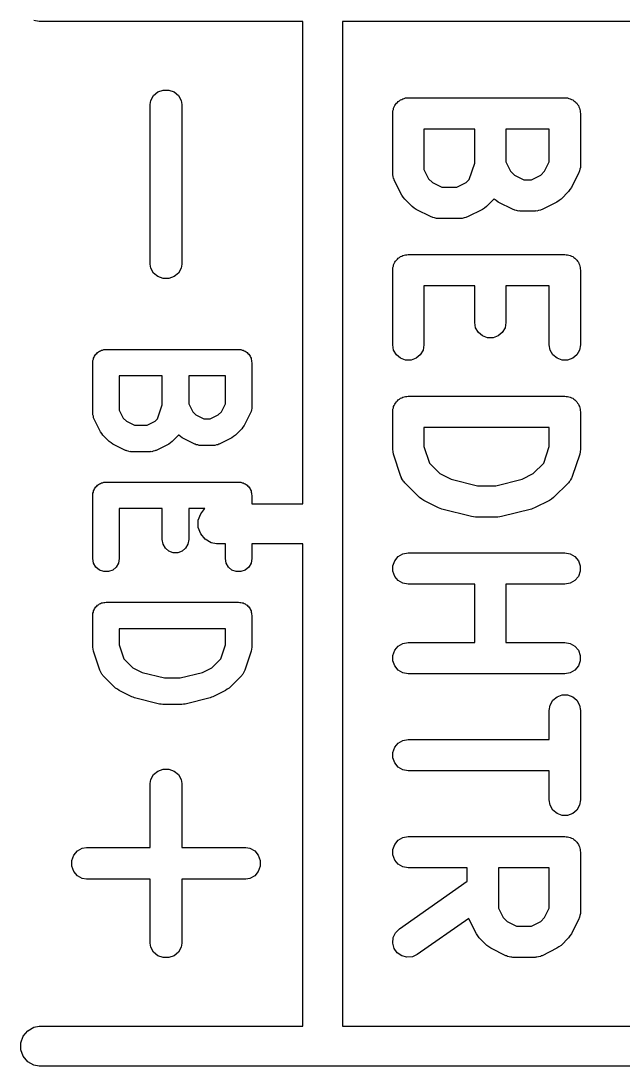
# Model space of a CAD drawing. Extents: x 51 to 149, y -134 to -32.
# Drawn here: x 50.61 to 56.38, y -72.19 to -62.19 of the extents above; entities that cross this region are included whole.
import ezdxf

# ---------------------------------------------------------------- set-up
doc = ezdxf.new("R2010")
doc.units = 0
doc.header["$MEASUREMENT"] = 0
doc.layers.add('BLACK', color=7, linetype='CONTINUOUS')

msp = doc.modelspace()

# ---------------------------------------------------------------- linework, layer by layer
at = {"layer": 'BLACK', "linetype": 'CONTINUOUS'}
for p, q in [((50.7833, -62.1905), (50.7338, -62.1818)), ((53.3095, -62.1905), (50.7833, -62.1905)), ((53.3095, -66.8095), (53.3095, -62.1905)), ((53.6905, -62.1905), (53.6905, -71.8095)), ((62.3095, -62.1905), (53.6905, -62.1905)), ((51.8546, -62.9471), (51.8815, -62.9005)), ((51.8815, -62.9005), (51.9226, -62.866)), ((51.9226, -62.866), (51.9731, -62.8476)), ((51.9731, -62.8476), (52.0269, -62.8476)), ((52.0269, -62.8476), (52.0774, -62.866)), ((52.0774, -62.866), (52.1185, -62.9005)), ((52.1185, -62.9005), (52.1454, -62.9471)), ((54.283, -62.9282), (54.2954, -62.9237)), ((54.2954, -62.9237), (54.3085, -62.9237)), ((54.3085, -62.9237), (54.3214, -62.9214)), ((54.3214, -62.9214), (55.8214, -62.9214)), ((55.8214, -62.9214), (55.8344, -62.9237)), ((55.8344, -62.9237), (55.8475, -62.9237)), ((55.8475, -62.9237), (55.8598, -62.9282)), ((51.8476, -62.9867), (51.8546, -62.9471)), ((51.8476, -64.5133), (51.8476, -62.9867)), ((52.1454, -62.9471), (52.1524, -62.9867)), ((52.1524, -62.9867), (52.1524, -64.5133)), ((54.1782, -63.033), (54.1805, -63.0201)), ((54.1805, -63.0201), (54.187, -63.0088)), ((54.187, -63.0088), (54.1915, -62.9964)), ((54.1915, -62.9964), (54.2, -62.9864)), ((54.2, -62.9864), (54.2065, -62.975)), ((54.2065, -62.975), (54.2166, -62.9666)), ((54.2166, -62.9666), (54.225, -62.9565)), ((54.225, -62.9565), (54.2364, -62.95)), ((54.2364, -62.95), (54.2464, -62.9415)), ((54.2464, -62.9415), (54.2588, -62.937)), ((54.2588, -62.937), (54.2701, -62.9305)), ((54.2701, -62.9305), (54.283, -62.9282)), ((55.8598, -62.9282), (55.8727, -62.9305)), ((55.8727, -62.9305), (55.8841, -62.937)), ((55.8841, -62.937), (55.8964, -62.9415)), ((55.8964, -62.9415), (55.9065, -62.95)), ((55.9065, -62.95), (55.9178, -62.9565)), ((55.9178, -62.9565), (55.9263, -62.9666)), ((55.9263, -62.9666), (55.9363, -62.975)), ((55.9363, -62.975), (55.9429, -62.9864)), ((55.9429, -62.9864), (55.9513, -62.9964)), ((55.9513, -62.9964), (55.9558, -63.0088)), ((55.9558, -63.0088), (55.9624, -63.0201)), ((55.9624, -63.0201), (55.9647, -63.033)), ((54.1714, -63.0714), (54.1737, -63.0585)), ((54.1714, -63.6429), (54.1714, -63.0714)), ((54.1737, -63.0454), (54.1782, -63.033)), ((54.1737, -63.0585), (54.1737, -63.0454)), ((55.9647, -63.033), (55.9691, -63.0454)), ((55.9691, -63.0454), (55.9691, -63.0585)), ((55.9691, -63.0585), (55.9714, -63.0714)), ((55.9714, -63.0714), (55.9714, -63.5714)), ((54.4714, -63.2214), (54.4714, -63.6074)), ((54.9571, -63.2214), (54.4714, -63.2214)), ((54.9571, -63.5471), (54.9571, -63.2214)), ((55.2571, -63.2214), (55.2571, -63.536)), ((55.6714, -63.2214), (55.2571, -63.2214)), ((55.6714, -63.536), (55.6714, -63.2214)), ((54.4714, -63.6074), (54.5161, -63.6969)), ((54.9046, -63.7047), (54.9571, -63.5471)), ((55.2571, -63.536), (55.3018, -63.6254)), ((55.3018, -63.6254), (55.3389, -63.6624)), ((55.5897, -63.6624), (55.6267, -63.6254)), ((55.6267, -63.6254), (55.6714, -63.536)), ((55.9624, -63.6227), (55.9581, -63.6302)), ((55.9654, -63.6054), (55.9624, -63.6227)), ((55.9704, -63.5886), (55.9654, -63.6054)), ((55.9714, -63.5714), (55.9699, -63.5799)), ((55.9699, -63.5799), (55.9704, -63.5886)), ((54.1729, -63.6514), (54.1714, -63.6429)), ((54.1724, -63.66), (54.1729, -63.6514)), ((54.1774, -63.6768), (54.1724, -63.66)), ((54.1805, -63.6942), (54.1774, -63.6768)), ((54.1848, -63.7017), (54.1805, -63.6942)), ((54.1873, -63.7099), (54.1848, -63.7017)), ((54.2587, -63.8528), (54.1873, -63.7099)), ((54.5161, -63.6969), (54.5531, -63.7339)), ((54.8754, -63.7339), (54.9046, -63.7047)), ((55.3389, -63.6624), (55.4283, -63.7071)), ((55.4283, -63.7071), (55.5003, -63.7071)), ((55.5003, -63.7071), (55.5897, -63.6624)), ((55.9556, -63.6385), (55.8842, -63.7814)), ((55.9581, -63.6302), (55.9556, -63.6385)), ((54.5531, -63.7339), (54.6426, -63.7786)), ((54.6426, -63.7786), (54.786, -63.7786)), ((54.786, -63.7786), (54.8754, -63.7339)), ((55.8561, -63.8204), (55.7846, -63.8918)), ((55.8698, -63.8007), (55.8561, -63.8204)), ((55.8842, -63.7814), (55.8698, -63.8007)), ((54.273, -63.8721), (54.2587, -63.8528)), ((54.2868, -63.8918), (54.273, -63.8721)), ((54.3582, -63.9632), (54.2868, -63.8918)), ((55.1418, -63.8918), (55.0703, -63.9632)), ((55.1427, -63.8905), (55.1418, -63.8918)), ((55.1439, -63.8918), (55.1427, -63.8905)), ((55.1636, -63.9056), (55.1439, -63.8918)), ((55.1829, -63.9199), (55.1636, -63.9056)), ((55.3258, -63.9913), (55.1829, -63.9199)), ((55.7457, -63.9199), (55.6028, -63.9913)), ((55.765, -63.9056), (55.7457, -63.9199)), ((55.7846, -63.8918), (55.765, -63.9056)), ((54.3779, -63.977), (54.3582, -63.9632)), ((54.3972, -63.9913), (54.3779, -63.977)), ((54.5401, -64.0627), (54.3972, -63.9913)), ((55.0314, -63.9913), (54.8885, -64.0627)), ((55.0506, -63.977), (55.0314, -63.9913)), ((55.0703, -63.9632), (55.0506, -63.977)), ((55.3341, -63.9938), (55.3258, -63.9913)), ((55.3416, -63.9981), (55.3341, -63.9938)), ((55.3589, -64.0011), (55.3416, -63.9981)), ((55.3757, -64.0062), (55.3589, -64.0011)), ((55.3843, -64.0056), (55.3757, -64.0062)), ((55.3929, -64.0071), (55.3843, -64.0056)), ((55.5357, -64.0071), (55.3929, -64.0071)), ((55.5442, -64.0056), (55.5357, -64.0071)), ((55.5529, -64.0062), (55.5442, -64.0056)), ((55.5697, -64.0011), (55.5529, -64.0062)), ((55.587, -63.9981), (55.5697, -64.0011)), ((55.5945, -63.9938), (55.587, -63.9981)), ((55.6028, -63.9913), (55.5945, -63.9938)), ((54.5483, -64.0652), (54.5401, -64.0627)), ((54.5558, -64.0695), (54.5483, -64.0652)), ((54.5731, -64.0726), (54.5558, -64.0695)), ((54.59, -64.0776), (54.5731, -64.0726)), ((54.5986, -64.0771), (54.59, -64.0776)), ((54.6071, -64.0786), (54.5986, -64.0771)), ((54.8214, -64.0786), (54.6071, -64.0786)), ((54.8299, -64.0771), (54.8214, -64.0786)), ((54.8386, -64.0776), (54.8299, -64.0771)), ((54.8554, -64.0726), (54.8386, -64.0776)), ((54.8727, -64.0695), (54.8554, -64.0726)), ((54.8802, -64.0652), (54.8727, -64.0695)), ((54.8885, -64.0627), (54.8802, -64.0652)), ((54.283, -64.4282), (54.2954, -64.4237)), ((54.2954, -64.4237), (54.3085, -64.4237)), ((54.3085, -64.4237), (54.3214, -64.4214)), ((54.3214, -64.4214), (55.8214, -64.4214)), ((55.8214, -64.4214), (55.8344, -64.4237)), ((55.8344, -64.4237), (55.8475, -64.4237)), ((55.8475, -64.4237), (55.8598, -64.4282)), ((51.8546, -64.5529), (51.8476, -64.5133)), ((52.1524, -64.5133), (52.1454, -64.5529)), ((54.1782, -64.5331), (54.1805, -64.5201)), ((54.1805, -64.5201), (54.187, -64.5088)), ((54.187, -64.5088), (54.1915, -64.4964)), ((54.1915, -64.4964), (54.2, -64.4864)), ((54.2, -64.4864), (54.2065, -64.475)), ((54.2065, -64.475), (54.2166, -64.4666)), ((54.2166, -64.4666), (54.225, -64.4565)), ((54.225, -64.4565), (54.2364, -64.45)), ((54.2364, -64.45), (54.2464, -64.4415)), ((54.2464, -64.4415), (54.2588, -64.437)), ((54.2588, -64.437), (54.2701, -64.4305)), ((54.2701, -64.4305), (54.283, -64.4282)), ((55.8598, -64.4282), (55.8727, -64.4305)), ((55.8727, -64.4305), (55.8841, -64.437)), ((55.8841, -64.437), (55.8964, -64.4415)), ((55.8964, -64.4415), (55.9065, -64.45)), ((55.9065, -64.45), (55.9178, -64.4565)), ((55.9178, -64.4565), (55.9263, -64.4666)), ((55.9263, -64.4666), (55.9363, -64.475)), ((55.9363, -64.475), (55.9429, -64.4864)), ((55.9429, -64.4864), (55.9513, -64.4964)), ((55.9513, -64.4964), (55.9558, -64.5088)), ((55.9558, -64.5088), (55.9624, -64.5201)), ((55.9624, -64.5201), (55.9647, -64.5331)), ((51.8815, -64.5995), (51.8546, -64.5529)), ((51.9226, -64.634), (51.8815, -64.5995)), ((52.1185, -64.5995), (52.0774, -64.634)), ((52.1454, -64.5529), (52.1185, -64.5995)), ((54.1714, -64.5714), (54.1737, -64.5585)), ((54.1714, -65.2857), (54.1714, -64.5714)), ((54.1737, -64.5454), (54.1782, -64.5331)), ((54.1737, -64.5585), (54.1737, -64.5454)), ((55.9647, -64.5331), (55.9691, -64.5454)), ((55.9691, -64.5454), (55.9691, -64.5585)), ((55.9691, -64.5585), (55.9714, -64.5714)), ((55.9714, -64.5714), (55.9714, -65.2857)), ((51.9731, -64.6524), (51.9226, -64.634)), ((52.0269, -64.6524), (51.9731, -64.6524)), ((52.0774, -64.634), (52.0269, -64.6524)), ((54.9571, -64.7214), (54.4714, -64.7214)), ((54.4714, -64.7214), (54.4714, -65.2857)), ((54.9571, -65.0714), (54.9571, -64.7214)), ((55.6714, -64.7214), (55.2571, -64.7214)), ((55.2571, -64.7214), (55.2571, -65.0714)), ((55.6714, -65.2857), (55.6714, -64.7214)), ((54.9662, -65.1227), (54.9571, -65.0714)), ((54.9922, -65.1678), (54.9662, -65.1227)), ((55.2481, -65.1227), (55.222, -65.1678)), ((55.2571, -65.0714), (55.2481, -65.1227)), ((55.0321, -65.2013), (54.9922, -65.1678)), ((55.0811, -65.2191), (55.0321, -65.2013)), ((55.1332, -65.2191), (55.0811, -65.2191)), ((55.1821, -65.2013), (55.1332, -65.2191)), ((55.222, -65.1678), (55.1821, -65.2013)), ((54.1805, -65.337), (54.1714, -65.2857)), ((54.4714, -65.2857), (54.4624, -65.337)), ((55.6805, -65.337), (55.6714, -65.2857)), ((55.9714, -65.2857), (55.9624, -65.337)), ((51.3004, -65.4358), (51.3042, -65.4254)), ((51.3042, -65.4254), (51.3061, -65.4144)), ((51.3061, -65.4144), (51.3117, -65.4048)), ((51.3117, -65.4048), (51.3155, -65.3944)), ((51.3155, -65.3944), (51.3226, -65.3858)), ((51.3226, -65.3858), (51.3282, -65.3762)), ((51.3282, -65.3762), (51.3367, -65.3691)), ((51.3367, -65.3691), (51.3438, -65.3606)), ((51.3438, -65.3606), (51.3535, -65.355)), ((51.3535, -65.355), (51.362, -65.3479)), ((51.362, -65.3479), (51.3724, -65.3441)), ((51.3724, -65.3441), (51.382, -65.3385)), ((51.382, -65.3385), (51.393, -65.3366)), ((51.393, -65.3366), (51.4034, -65.3328)), ((51.4034, -65.3328), (51.4145, -65.3328)), ((51.4145, -65.3328), (51.4255, -65.3309)), ((51.4255, -65.3309), (52.6955, -65.3309)), ((52.6955, -65.3309), (52.7064, -65.3328)), ((52.7064, -65.3328), (52.7175, -65.3328)), ((52.7175, -65.3328), (52.728, -65.3366)), ((52.728, -65.3366), (52.7389, -65.3385)), ((52.7389, -65.3385), (52.7485, -65.3441)), ((52.7485, -65.3441), (52.759, -65.3479)), ((52.759, -65.3479), (52.7675, -65.355)), ((52.7675, -65.355), (52.7771, -65.3606)), ((52.7771, -65.3606), (52.7843, -65.3691)), ((52.7843, -65.3691), (52.7928, -65.3762)), ((52.7928, -65.3762), (52.7983, -65.3858)), ((52.7983, -65.3858), (52.8055, -65.3944)), ((52.8055, -65.3944), (52.8093, -65.4048)), ((52.8093, -65.4048), (52.8148, -65.4144)), ((52.8148, -65.4144), (52.8167, -65.4254)), ((52.8167, -65.4254), (52.8205, -65.4358)), ((54.2065, -65.3821), (54.1805, -65.337)), ((54.2464, -65.4156), (54.2065, -65.3821)), ((54.2954, -65.4334), (54.2464, -65.4156)), ((54.3964, -65.4156), (54.3475, -65.4334)), ((54.4363, -65.3821), (54.3964, -65.4156)), ((54.4624, -65.337), (54.4363, -65.3821)), ((55.7065, -65.3821), (55.6805, -65.337)), ((55.7464, -65.4156), (55.7065, -65.3821)), ((55.7954, -65.4334), (55.7464, -65.4156)), ((55.8964, -65.4156), (55.8475, -65.4334)), ((55.9363, -65.3821), (55.8964, -65.4156)), ((55.9624, -65.337), (55.9363, -65.3821)), ((51.2985, -65.4579), (51.3004, -65.4469)), ((51.2985, -65.9417), (51.2985, -65.4579)), ((51.3004, -65.4469), (51.3004, -65.4358)), ((52.8205, -65.4358), (52.8205, -65.4469)), ((52.8205, -65.4469), (52.8225, -65.4579)), ((52.8225, -65.4579), (52.8225, -65.8812)), ((54.3475, -65.4334), (54.2954, -65.4334)), ((55.8475, -65.4334), (55.7954, -65.4334)), ((51.5525, -65.5849), (51.5525, -65.9117)), ((51.9637, -65.5849), (51.5525, -65.5849)), ((51.9637, -65.8606), (51.9637, -65.5849)), ((52.2177, -65.5849), (52.2177, -65.8512)), ((52.5685, -65.5849), (52.2177, -65.5849)), ((52.5685, -65.8512), (52.5685, -65.5849)), ((54.2065, -65.8322), (54.2166, -65.8237)), ((54.2166, -65.8237), (54.225, -65.8137)), ((54.225, -65.8137), (54.2364, -65.8071)), ((54.2364, -65.8071), (54.2464, -65.7987)), ((54.2464, -65.7987), (54.2588, -65.7942)), ((54.2588, -65.7942), (54.2701, -65.7876)), ((54.2701, -65.7876), (54.283, -65.7853)), ((54.283, -65.7853), (54.2954, -65.7809)), ((54.2954, -65.7809), (54.3085, -65.7809)), ((54.3085, -65.7809), (54.3214, -65.7786)), ((54.3214, -65.7786), (55.8214, -65.7786)), ((55.8214, -65.7786), (55.8344, -65.7809)), ((55.8344, -65.7809), (55.8475, -65.7809)), ((55.8475, -65.7809), (55.8598, -65.7853)), ((55.8598, -65.7853), (55.8727, -65.7876)), ((55.8727, -65.7876), (55.8841, -65.7942)), ((55.8841, -65.7942), (55.8964, -65.7987)), ((55.8964, -65.7987), (55.9065, -65.8071)), ((55.9065, -65.8071), (55.9178, -65.8137)), ((55.9178, -65.8137), (55.9263, -65.8237)), ((55.9263, -65.8237), (55.9363, -65.8322)), ((51.5525, -65.9117), (51.5903, -65.9874)), ((51.9192, -65.994), (51.9637, -65.8606)), ((52.2177, -65.8512), (52.2556, -65.9269)), ((52.2556, -65.9269), (52.2869, -65.9582)), ((52.4993, -65.9582), (52.5306, -65.9269)), ((52.5306, -65.9269), (52.5685, -65.8512)), ((52.8148, -65.9246), (52.8112, -65.931)), ((52.8174, -65.91), (52.8148, -65.9246)), ((52.8216, -65.8957), (52.8174, -65.91)), ((52.8225, -65.8812), (52.8212, -65.8884)), ((52.8212, -65.8884), (52.8216, -65.8957)), ((54.1714, -65.9286), (54.1737, -65.9156)), ((54.1714, -66.2857), (54.1714, -65.9286)), ((54.1737, -65.9025), (54.1782, -65.8902)), ((54.1737, -65.9156), (54.1737, -65.9025)), ((54.1782, -65.8902), (54.1805, -65.8773)), ((54.1805, -65.8773), (54.187, -65.8659)), ((54.187, -65.8659), (54.1915, -65.8536)), ((54.1915, -65.8536), (54.2, -65.8435)), ((54.2, -65.8435), (54.2065, -65.8322)), ((55.9363, -65.8322), (55.9429, -65.8435)), ((55.9429, -65.8435), (55.9513, -65.8536)), ((55.9513, -65.8536), (55.9558, -65.8659)), ((55.9558, -65.8659), (55.9624, -65.8773)), ((55.9624, -65.8773), (55.9647, -65.8902)), ((55.9647, -65.8902), (55.9691, -65.9025)), ((55.9691, -65.9025), (55.9691, -65.9156)), ((55.9691, -65.9156), (55.9714, -65.9286)), ((55.9714, -65.9286), (55.9714, -66.2857)), ((51.2997, -65.9489), (51.2985, -65.9417)), ((51.2993, -65.9562), (51.2997, -65.9489)), ((51.3036, -65.9704), (51.2993, -65.9562)), ((51.3061, -65.9851), (51.3036, -65.9704)), ((51.3098, -65.9914), (51.3061, -65.9851)), ((51.3119, -65.9985), (51.3098, -65.9914)), ((51.3724, -66.1194), (51.3119, -65.9985)), ((51.5903, -65.9874), (51.6217, -66.0187)), ((51.6217, -66.0187), (51.6974, -66.0566)), ((51.8188, -66.0566), (51.8945, -66.0187)), ((51.8945, -66.0187), (51.9192, -65.994)), ((52.2869, -65.9582), (52.3626, -65.9961)), ((52.3626, -65.9961), (52.4236, -65.9961)), ((52.4236, -65.9961), (52.4993, -65.9582)), ((52.8091, -65.938), (52.7486, -66.0589)), ((52.8112, -65.931), (52.8091, -65.938)), ((51.3845, -66.1358), (51.3724, -66.1194)), ((51.6974, -66.0566), (51.8188, -66.0566)), ((52.7248, -66.0919), (52.6643, -66.1524)), ((52.7365, -66.0753), (52.7248, -66.0919)), ((52.7486, -66.0589), (52.7365, -66.0753)), ((54.4714, -66.0786), (54.4714, -66.2614)), ((55.6714, -66.0786), (54.4714, -66.0786)), ((55.6714, -66.2614), (55.6714, -66.0786)), ((51.3961, -66.1524), (51.3845, -66.1358)), ((51.4566, -66.2129), (51.3961, -66.1524)), ((51.4733, -66.2246), (51.4566, -66.2129)), ((51.4896, -66.2367), (51.4733, -66.2246)), ((52.0429, -66.2246), (52.0266, -66.2367)), ((52.0596, -66.2129), (52.0429, -66.2246)), ((52.12, -66.1524), (52.0596, -66.2129)), ((52.1208, -66.1513), (52.12, -66.1524)), ((52.1219, -66.1524), (52.1208, -66.1513)), ((52.1385, -66.1641), (52.1219, -66.1524)), ((52.1549, -66.1762), (52.1385, -66.1641)), ((52.2758, -66.2367), (52.1549, -66.1762)), ((52.6313, -66.1762), (52.5104, -66.2367)), ((52.6476, -66.1641), (52.6313, -66.1762)), ((52.6643, -66.1524), (52.6476, -66.1641)), ((51.6106, -66.2972), (51.4896, -66.2367)), ((51.6176, -66.2993), (51.6106, -66.2972)), ((51.6239, -66.3029), (51.6176, -66.2993)), ((51.6386, -66.3055), (51.6239, -66.3029)), ((51.6529, -66.3097), (51.6386, -66.3055)), ((51.6602, -66.3093), (51.6529, -66.3097)), ((51.6674, -66.3106), (51.6602, -66.3093)), ((51.8488, -66.3106), (51.6674, -66.3106)), ((51.856, -66.3093), (51.8488, -66.3106)), ((51.8633, -66.3097), (51.856, -66.3093)), ((51.8776, -66.3055), (51.8633, -66.3097)), ((51.8922, -66.3029), (51.8776, -66.3055)), ((51.8986, -66.2993), (51.8922, -66.3029)), ((51.9056, -66.2972), (51.8986, -66.2993)), ((52.0266, -66.2367), (51.9056, -66.2972)), ((52.2828, -66.2388), (52.2758, -66.2367)), ((52.2892, -66.2424), (52.2828, -66.2388)), ((52.3038, -66.245), (52.2892, -66.2424)), ((52.3181, -66.2493), (52.3038, -66.245)), ((52.3254, -66.2488), (52.3181, -66.2493)), ((52.3326, -66.2501), (52.3254, -66.2488)), ((52.4536, -66.2501), (52.3326, -66.2501)), ((52.4608, -66.2488), (52.4536, -66.2501)), ((52.4681, -66.2493), (52.4608, -66.2488)), ((52.4824, -66.245), (52.4681, -66.2493)), ((52.497, -66.2424), (52.4824, -66.245)), ((52.5034, -66.2388), (52.497, -66.2424)), ((52.5104, -66.2367), (52.5034, -66.2388)), ((54.1756, -66.3094), (54.1714, -66.2857)), ((54.1791, -66.3331), (54.1756, -66.3094)), ((54.4714, -66.2614), (54.524, -66.419)), ((55.6189, -66.419), (55.6714, -66.2614)), ((55.9673, -66.3094), (55.9637, -66.3331)), ((55.9714, -66.2857), (55.9673, -66.3094)), ((54.2506, -66.5474), (54.1791, -66.3331)), ((54.524, -66.419), (54.6246, -66.5196)), ((55.5183, -66.5196), (55.6189, -66.419)), ((55.9637, -66.3331), (55.8923, -66.5474)), ((54.6246, -66.5196), (54.7309, -66.5728)), ((55.4119, -66.5728), (55.5183, -66.5196)), ((51.3438, -66.6306), (51.3535, -66.625)), ((51.3535, -66.625), (51.362, -66.6179)), ((51.362, -66.6179), (51.3724, -66.6141)), ((51.3724, -66.6141), (51.382, -66.6085)), ((51.382, -66.6085), (51.393, -66.6066)), ((51.393, -66.6066), (51.4034, -66.6028)), ((51.4034, -66.6028), (51.4145, -66.6028)), ((51.4145, -66.6028), (51.4255, -66.6009)), ((51.4255, -66.6009), (52.6955, -66.6009)), ((52.6955, -66.6009), (52.7064, -66.6028)), ((52.7064, -66.6028), (52.7175, -66.6028)), ((52.7175, -66.6028), (52.728, -66.6066)), ((52.728, -66.6066), (52.7389, -66.6085)), ((52.7389, -66.6085), (52.7485, -66.6141)), ((52.7485, -66.6141), (52.759, -66.6179)), ((52.759, -66.6179), (52.7675, -66.625)), ((52.7675, -66.625), (52.7771, -66.6306)), ((54.2547, -66.555), (54.2506, -66.5474)), ((54.2569, -66.5634), (54.2547, -66.555)), ((54.267, -66.5778), (54.2569, -66.5634)), ((54.2754, -66.5932), (54.267, -66.5778)), ((54.2818, -66.599), (54.2754, -66.5932)), ((54.2868, -66.6061), (54.2818, -66.599)), ((54.4296, -66.7489), (54.2868, -66.6061)), ((54.7309, -66.5728), (54.9827, -66.6357)), ((55.1601, -66.6357), (55.4119, -66.5728)), ((55.8561, -66.6061), (55.7132, -66.7489)), ((55.861, -66.599), (55.8561, -66.6061)), ((55.8675, -66.5932), (55.861, -66.599)), ((55.8759, -66.5778), (55.8675, -66.5932)), ((55.8859, -66.5634), (55.8759, -66.5778)), ((55.8882, -66.555), (55.8859, -66.5634)), ((55.8923, -66.5474), (55.8882, -66.555)), ((51.2985, -66.7279), (51.3004, -66.7169)), ((51.2985, -67.3326), (51.2985, -66.7279)), ((51.3004, -66.7058), (51.3042, -66.6954)), ((51.3004, -66.7169), (51.3004, -66.7058)), ((51.3042, -66.6954), (51.3061, -66.6844)), ((51.3061, -66.6844), (51.3117, -66.6748)), ((51.3117, -66.6748), (51.3155, -66.6644)), ((51.3155, -66.6644), (51.3226, -66.6558)), ((51.3226, -66.6558), (51.3282, -66.6462)), ((51.3282, -66.6462), (51.3367, -66.6391)), ((51.3367, -66.6391), (51.3438, -66.6306)), ((52.7771, -66.6306), (52.7843, -66.6391)), ((52.7843, -66.6391), (52.7928, -66.6462)), ((52.7928, -66.6462), (52.7983, -66.6558)), ((52.7983, -66.6558), (52.8055, -66.6644)), ((52.8055, -66.6644), (52.8093, -66.6748)), ((52.8093, -66.6748), (52.8148, -66.6844)), ((52.8148, -66.6844), (52.8167, -66.6954)), ((52.8167, -66.6954), (52.8205, -66.7058)), ((52.8205, -66.7058), (52.8205, -66.7169)), ((52.8205, -66.7169), (52.8225, -66.7279)), ((52.8225, -66.7279), (52.8225, -66.8095)), ((54.9827, -66.6357), (55.1601, -66.6357)), ((52.8225, -66.8095), (53.3095, -66.8095)), ((54.4493, -66.7627), (54.4296, -66.7489)), ((54.4686, -66.777), (54.4493, -66.7627)), ((54.6115, -66.8484), (54.4686, -66.777)), ((55.6742, -66.777), (55.5314, -66.8484)), ((55.6935, -66.7627), (55.6742, -66.777)), ((55.7132, -66.7489), (55.6935, -66.7627)), ((51.9637, -66.8549), (51.5525, -66.8549)), ((51.5525, -66.8549), (51.5525, -67.3326)), ((51.9637, -67.1512), (51.9637, -66.8549)), ((52.3731, -66.8549), (52.2177, -66.8549)), ((52.2177, -66.8549), (52.2177, -67.1512)), ((52.3095, -66.9664), (52.3325, -66.9033)), ((52.3325, -66.9033), (52.3731, -66.8549)), ((54.6272, -66.8531), (54.6115, -66.8484)), ((54.6422, -66.8598), (54.6272, -66.8531)), ((54.9279, -66.9312), (54.6422, -66.8598)), ((55.5007, -66.8598), (55.215, -66.9312)), ((55.5156, -66.8531), (55.5007, -66.8598)), ((55.5314, -66.8484), (55.5156, -66.8531)), ((52.3095, -67.0336), (52.3095, -66.9664)), ((54.9462, -66.9325), (54.9279, -66.9312)), ((54.9643, -66.9357), (54.9462, -66.9325)), ((55.1786, -66.9357), (54.9643, -66.9357)), ((55.1966, -66.9325), (55.1786, -66.9357)), ((55.215, -66.9312), (55.1966, -66.9325)), ((52.3325, -67.0967), (52.3095, -67.0336)), ((52.3757, -67.1482), (52.3325, -67.0967)), ((51.9714, -67.1946), (51.9637, -67.1512)), ((51.9934, -67.2328), (51.9714, -67.1946)), ((52.2101, -67.1946), (52.188, -67.2328)), ((52.2177, -67.1512), (52.2101, -67.1946)), ((52.4338, -67.1818), (52.3757, -67.1482)), ((52.4833, -67.1905), (52.4338, -67.1818)), ((52.5685, -67.1905), (52.4833, -67.1905)), ((52.5685, -67.3326), (52.5685, -67.1905)), ((53.3095, -67.1905), (52.8225, -67.1905)), ((52.8225, -67.1905), (52.8225, -67.3326)), ((53.3095, -71.8095), (53.3095, -67.1905)), ((52.0272, -67.2612), (51.9934, -67.2328)), ((52.0687, -67.2763), (52.0272, -67.2612)), ((52.1128, -67.2763), (52.0687, -67.2763)), ((52.1542, -67.2612), (52.1128, -67.2763)), ((52.188, -67.2328), (52.1542, -67.2612)), ((54.1915, -67.3536), (54.225, -67.3137)), ((54.225, -67.3137), (54.2701, -67.2876)), ((54.2701, -67.2876), (54.3214, -67.2786)), ((54.3214, -67.2786), (55.8214, -67.2786)), ((55.8214, -67.2786), (55.8727, -67.2876)), ((55.8727, -67.2876), (55.9178, -67.3137)), ((55.9178, -67.3137), (55.9513, -67.3536)), ((51.3061, -67.3761), (51.2985, -67.3326)), ((51.3282, -67.4143), (51.3061, -67.3761)), ((51.362, -67.4426), (51.3282, -67.4143)), ((51.5228, -67.4143), (51.489, -67.4426)), ((51.5448, -67.3761), (51.5228, -67.4143)), ((51.5525, -67.3326), (51.5448, -67.3761)), ((52.5761, -67.3761), (52.5685, -67.3326)), ((52.5982, -67.4143), (52.5761, -67.3761)), ((52.632, -67.4426), (52.5982, -67.4143)), ((52.7928, -67.4143), (52.759, -67.4426)), ((52.8148, -67.3761), (52.7928, -67.4143)), ((52.8225, -67.3326), (52.8148, -67.3761)), ((54.1737, -67.4025), (54.1915, -67.3536)), ((54.1737, -67.4546), (54.1737, -67.4025)), ((55.9513, -67.3536), (55.9691, -67.4025)), ((55.9691, -67.4025), (55.9691, -67.4546)), ((51.4034, -67.4577), (51.362, -67.4426)), ((51.4475, -67.4577), (51.4034, -67.4577)), ((51.489, -67.4426), (51.4475, -67.4577)), ((52.6734, -67.4577), (52.632, -67.4426)), ((52.7175, -67.4577), (52.6734, -67.4577)), ((52.759, -67.4426), (52.7175, -67.4577)), ((54.1915, -67.5036), (54.1737, -67.4546)), ((54.225, -67.5435), (54.1915, -67.5036)), ((55.9513, -67.5036), (55.9178, -67.5435)), ((55.9691, -67.4546), (55.9513, -67.5036)), ((54.2701, -67.5695), (54.225, -67.5435)), ((54.3214, -67.5786), (54.2701, -67.5695)), ((54.9571, -67.5786), (54.3214, -67.5786)), ((54.9571, -68.1357), (54.9571, -67.5786)), ((55.8214, -67.5786), (55.2571, -67.5786)), ((55.2571, -67.5786), (55.2571, -68.1357)), ((55.8727, -67.5695), (55.8214, -67.5786)), ((55.9178, -67.5435), (55.8727, -67.5695)), ((51.3061, -67.8335), (51.3117, -67.8238)), ((51.3117, -67.8238), (51.3155, -67.8134)), ((51.3155, -67.8134), (51.3226, -67.8049)), ((51.3226, -67.8049), (51.3282, -67.7953)), ((51.3282, -67.7953), (51.3367, -67.7881)), ((51.3367, -67.7881), (51.3438, -67.7796)), ((51.3438, -67.7796), (51.3535, -67.7741)), ((51.3535, -67.7741), (51.362, -67.7669)), ((51.362, -67.7669), (51.3724, -67.7631)), ((51.3724, -67.7631), (51.382, -67.7576)), ((51.382, -67.7576), (51.393, -67.7556)), ((51.393, -67.7556), (51.4034, -67.7518)), ((51.4034, -67.7518), (51.4145, -67.7518)), ((51.4145, -67.7518), (51.4255, -67.7499)), ((51.4255, -67.7499), (52.6955, -67.7499)), ((52.6955, -67.7499), (52.7064, -67.7518)), ((52.7064, -67.7518), (52.7175, -67.7518)), ((52.7175, -67.7518), (52.728, -67.7556)), ((52.728, -67.7556), (52.7389, -67.7576)), ((52.7389, -67.7576), (52.7485, -67.7631)), ((52.7485, -67.7631), (52.759, -67.7669)), ((52.759, -67.7669), (52.7675, -67.7741)), ((52.7675, -67.7741), (52.7771, -67.7796)), ((52.7771, -67.7796), (52.7843, -67.7881)), ((52.7843, -67.7881), (52.7928, -67.7953)), ((52.7928, -67.7953), (52.7983, -67.8049)), ((52.7983, -67.8049), (52.8055, -67.8134)), ((52.8055, -67.8134), (52.8093, -67.8238)), ((52.8093, -67.8238), (52.8148, -67.8335)), ((51.2985, -67.8769), (51.3004, -67.866)), ((51.2985, -68.1793), (51.2985, -67.8769)), ((51.3004, -67.8549), (51.3042, -67.8444)), ((51.3004, -67.866), (51.3004, -67.8549)), ((51.3042, -67.8444), (51.3061, -67.8335)), ((52.8148, -67.8335), (52.8167, -67.8444)), ((52.8167, -67.8444), (52.8205, -67.8549)), ((52.8205, -67.8549), (52.8205, -67.866)), ((52.8205, -67.866), (52.8225, -67.8769)), ((52.8225, -67.8769), (52.8225, -68.1793)), ((51.5525, -68.0039), (51.5525, -68.1587)), ((52.5685, -68.0039), (51.5525, -68.0039)), ((52.5685, -68.1587), (52.5685, -68.0039)), ((51.302, -68.1993), (51.2985, -68.1793)), ((51.305, -68.2194), (51.302, -68.1993)), ((51.3655, -68.4009), (51.305, -68.2194)), ((51.5525, -68.1587), (51.597, -68.2921)), ((52.524, -68.2921), (52.5685, -68.1587)), ((52.816, -68.2194), (52.7555, -68.4009)), ((52.8189, -68.1993), (52.816, -68.2194)), ((52.8225, -68.1793), (52.8189, -68.1993)), ((54.1737, -68.2597), (54.1915, -68.2107)), ((54.1915, -68.2107), (54.225, -68.1708)), ((54.225, -68.1708), (54.2701, -68.1448)), ((54.2701, -68.1448), (54.3214, -68.1357)), ((54.3214, -68.1357), (54.9571, -68.1357)), ((55.2571, -68.1357), (55.8214, -68.1357)), ((55.8214, -68.1357), (55.8727, -68.1448)), ((55.8727, -68.1448), (55.9178, -68.1708)), ((55.9178, -68.1708), (55.9513, -68.2107)), ((55.9513, -68.2107), (55.9691, -68.2597)), ((51.597, -68.2921), (51.6821, -68.3773)), ((52.4388, -68.3773), (52.524, -68.2921)), ((54.1737, -68.3118), (54.1737, -68.2597)), ((54.1915, -68.3607), (54.1737, -68.3118)), ((55.9691, -68.3118), (55.9513, -68.3607)), ((55.9691, -68.2597), (55.9691, -68.3118)), ((51.369, -68.4073), (51.3655, -68.4009)), ((51.3709, -68.4144), (51.369, -68.4073)), ((51.3794, -68.4266), (51.3709, -68.4144)), ((51.3865, -68.4397), (51.3794, -68.4266)), ((51.6821, -68.3773), (51.7722, -68.4223)), ((51.7722, -68.4223), (51.9854, -68.4756)), ((52.1356, -68.4756), (52.3488, -68.4223)), ((52.3488, -68.4223), (52.4388, -68.3773)), ((52.7416, -68.4266), (52.7345, -68.4397)), ((52.7501, -68.4144), (52.7416, -68.4266)), ((52.752, -68.4073), (52.7501, -68.4144)), ((52.7555, -68.4009), (52.752, -68.4073)), ((54.225, -68.4006), (54.1915, -68.3607)), ((54.2701, -68.4267), (54.225, -68.4006)), ((54.3214, -68.4357), (54.2701, -68.4267)), ((55.8727, -68.4267), (55.8214, -68.4357)), ((55.9178, -68.4006), (55.8727, -68.4267)), ((55.9513, -68.3607), (55.9178, -68.4006)), ((51.3919, -68.4445), (51.3865, -68.4397)), ((51.3961, -68.4505), (51.3919, -68.4445)), ((51.5171, -68.5715), (51.3961, -68.4505)), ((51.9854, -68.4756), (52.1356, -68.4756)), ((52.7248, -68.4505), (52.6038, -68.5715)), ((52.729, -68.4445), (52.7248, -68.4505)), ((52.7345, -68.4397), (52.729, -68.4445)), ((55.8214, -68.4357), (54.3214, -68.4357)), ((51.5338, -68.5831), (51.5171, -68.5715)), ((51.5501, -68.5953), (51.5338, -68.5831)), ((51.6711, -68.6557), (51.5501, -68.5953)), ((52.5708, -68.5953), (52.4499, -68.6557)), ((52.5872, -68.5831), (52.5708, -68.5953)), ((52.6038, -68.5715), (52.5872, -68.5831)), ((51.6844, -68.6597), (51.6711, -68.6557)), ((51.6971, -68.6654), (51.6844, -68.6597)), ((51.939, -68.7258), (51.6971, -68.6654)), ((51.9545, -68.7269), (51.939, -68.7258)), ((51.9698, -68.7296), (51.9545, -68.7269)), ((52.1512, -68.7296), (51.9698, -68.7296)), ((52.1665, -68.7269), (52.1512, -68.7296)), ((52.182, -68.7258), (52.1665, -68.7269)), ((52.4239, -68.6654), (52.182, -68.7258)), ((52.4366, -68.6597), (52.4239, -68.6654)), ((52.4499, -68.6557), (52.4366, -68.6597)), ((55.6805, -68.7344), (55.7065, -68.6893)), ((55.7065, -68.6893), (55.7464, -68.6558)), ((55.7464, -68.6558), (55.7954, -68.638)), ((55.7954, -68.638), (55.8475, -68.638)), ((55.8475, -68.638), (55.8964, -68.6558)), ((55.8964, -68.6558), (55.9363, -68.6893)), ((55.9363, -68.6893), (55.9624, -68.7344)), ((55.6714, -68.7857), (55.6805, -68.7344)), ((55.6714, -69.0643), (55.6714, -68.7857)), ((55.9624, -68.7344), (55.9714, -68.7857)), ((55.9714, -68.7857), (55.9714, -69.6429)), ((54.1915, -69.1393), (54.225, -69.0994)), ((54.225, -69.0994), (54.2701, -69.0733)), ((54.2701, -69.0733), (54.3214, -69.0643)), ((54.3214, -69.0643), (55.6714, -69.0643)), ((54.1737, -69.1882), (54.1915, -69.1393)), ((54.1737, -69.2403), (54.1737, -69.1882)), ((54.1915, -69.2893), (54.1737, -69.2403)), ((54.225, -69.3292), (54.1915, -69.2893)), ((54.2701, -69.3552), (54.225, -69.3292)), ((51.8546, -69.4471), (51.8815, -69.4005)), ((51.8815, -69.4005), (51.9226, -69.366)), ((51.9226, -69.366), (51.9731, -69.3476)), ((51.9731, -69.3476), (52.0269, -69.3476)), ((52.0269, -69.3476), (52.0774, -69.366)), ((52.0774, -69.366), (52.1185, -69.4005)), ((52.1185, -69.4005), (52.1454, -69.4471)), ((54.3214, -69.3643), (54.2701, -69.3552)), ((55.6714, -69.3643), (54.3214, -69.3643)), ((55.6714, -69.6429), (55.6714, -69.3643)), ((51.8476, -69.4867), (51.8546, -69.4471)), ((51.8476, -70.0976), (51.8476, -69.4867)), ((52.1454, -69.4471), (52.1524, -69.4867)), ((52.1524, -69.4867), (52.1524, -70.0976)), ((55.6805, -69.6942), (55.6714, -69.6429)), ((55.7065, -69.7393), (55.6805, -69.6942)), ((55.9624, -69.6942), (55.9363, -69.7393)), ((55.9714, -69.6429), (55.9624, -69.6942)), ((55.7464, -69.7728), (55.7065, -69.7393)), ((55.7954, -69.7906), (55.7464, -69.7728)), ((55.8475, -69.7906), (55.7954, -69.7906)), ((55.8964, -69.7728), (55.8475, -69.7906)), ((55.9363, -69.7393), (55.8964, -69.7728)), ((54.1915, -70.0679), (54.225, -70.0279)), ((54.225, -70.0279), (54.2701, -70.0019)), ((54.2701, -70.0019), (54.3214, -69.9929)), ((54.3214, -69.9929), (55.8214, -69.9929)), ((55.8214, -69.9929), (55.8344, -69.9951)), ((55.8344, -69.9951), (55.8475, -69.9951)), ((55.8475, -69.9951), (55.8598, -69.9996)), ((55.8598, -69.9996), (55.8727, -70.0019)), ((55.8727, -70.0019), (55.8841, -70.0085)), ((55.8841, -70.0085), (55.8964, -70.013)), ((55.8964, -70.013), (55.9065, -70.0214)), ((55.9065, -70.0214), (55.9178, -70.0279)), ((55.9178, -70.0279), (55.9263, -70.038)), ((51.1505, -70.1315), (51.1971, -70.1046)), ((51.1971, -70.1046), (51.2367, -70.0976)), ((51.2367, -70.0976), (51.8476, -70.0976)), ((52.1524, -70.0976), (52.7633, -70.0976)), ((52.7633, -70.0976), (52.8029, -70.1046)), ((52.8029, -70.1046), (52.8495, -70.1315)), ((54.1737, -70.1168), (54.1915, -70.0679)), ((54.1737, -70.1689), (54.1737, -70.1168)), ((55.9263, -70.038), (55.9363, -70.0464)), ((55.9363, -70.0464), (55.9429, -70.0578)), ((55.9429, -70.0578), (55.9513, -70.0679)), ((55.9513, -70.0679), (55.9558, -70.0802)), ((55.9558, -70.0802), (55.9624, -70.0916)), ((55.9624, -70.0916), (55.9647, -70.1045)), ((55.9647, -70.1045), (55.9691, -70.1168)), ((55.9691, -70.1168), (55.9691, -70.1299)), ((55.9691, -70.1299), (55.9714, -70.1429)), ((51.0976, -70.2231), (51.116, -70.1726)), ((51.0976, -70.2769), (51.0976, -70.2231)), ((51.116, -70.1726), (51.1505, -70.1315)), ((52.8495, -70.1315), (52.884, -70.1726)), ((52.884, -70.1726), (52.9024, -70.2231)), ((52.9024, -70.2231), (52.9024, -70.2769)), ((54.1915, -70.2179), (54.1737, -70.1689)), ((54.225, -70.2578), (54.1915, -70.2179)), ((55.9714, -70.1429), (55.9714, -70.7143)), ((51.116, -70.3274), (51.0976, -70.2769)), ((51.1505, -70.3685), (51.116, -70.3274)), ((52.884, -70.3274), (52.8495, -70.3685)), ((52.9024, -70.2769), (52.884, -70.3274)), ((54.2701, -70.2838), (54.225, -70.2578)), ((54.3214, -70.2929), (54.2701, -70.2838)), ((54.8857, -70.2929), (54.3214, -70.2929)), ((54.8857, -70.4219), (54.8857, -70.2929)), ((55.1857, -70.2929), (55.1857, -70.6789)), ((55.6714, -70.2929), (55.1857, -70.2929)), ((55.6714, -70.6789), (55.6714, -70.2929)), ((51.1971, -70.3954), (51.1505, -70.3685)), ((51.2367, -70.4024), (51.1971, -70.3954)), ((51.8476, -70.4024), (51.2367, -70.4024)), ((51.8476, -71.0133), (51.8476, -70.4024)), ((52.7633, -70.4024), (52.1524, -70.4024)), ((52.1524, -70.4024), (52.1524, -71.0133)), ((52.8029, -70.3954), (52.7633, -70.4024)), ((52.8495, -70.3685), (52.8029, -70.3954)), ((54.2354, -70.8771), (54.8857, -70.4219)), ((55.1857, -70.6789), (55.2304, -70.7683)), ((55.6267, -70.7683), (55.6714, -70.6789)), ((55.9714, -70.7143), (55.9699, -70.7228)), ((55.9699, -70.7228), (55.9704, -70.7314)), ((54.9005, -70.7778), (54.4074, -71.1229)), ((54.9016, -70.7814), (54.9005, -70.7778)), ((54.973, -70.9242), (54.9016, -70.7814)), ((55.2304, -70.7683), (55.2674, -70.8053)), ((55.2674, -70.8053), (55.3568, -70.85)), ((55.5003, -70.85), (55.5897, -70.8053)), ((55.5897, -70.8053), (55.6267, -70.7683)), ((55.9556, -70.7814), (55.8842, -70.9242)), ((55.9581, -70.7731), (55.9556, -70.7814)), ((55.9624, -70.7656), (55.9581, -70.7731)), ((55.9654, -70.7483), (55.9624, -70.7656)), ((55.9704, -70.7314), (55.9654, -70.7483)), ((54.1765, -70.9612), (54.1986, -70.9139)), ((54.1986, -70.9139), (54.2354, -70.8771)), ((54.9873, -70.9435), (54.973, -70.9242)), ((55.3568, -70.85), (55.5003, -70.85)), ((55.8842, -70.9242), (55.8698, -70.9435)), ((51.8546, -71.0529), (51.8476, -71.0133)), ((52.1524, -71.0133), (52.1454, -71.0529)), ((54.172, -71.0131), (54.1765, -70.9612)), ((54.1855, -71.0634), (54.172, -71.0131)), ((55.0011, -70.9632), (54.9873, -70.9435)), ((55.0725, -71.0346), (55.0011, -70.9632)), ((55.8561, -70.9632), (55.7846, -71.0346)), ((55.8698, -70.9435), (55.8561, -70.9632)), ((51.8815, -71.0995), (51.8546, -71.0529)), ((51.9226, -71.134), (51.8815, -71.0995)), ((52.1185, -71.0995), (52.0774, -71.134)), ((52.1454, -71.0529), (52.1185, -71.0995)), ((54.2153, -71.1061), (54.1855, -71.0634)), ((54.258, -71.1359), (54.2153, -71.1061)), ((54.4074, -71.1229), (54.3602, -71.1449)), ((55.0922, -71.0484), (55.0725, -71.0346)), ((55.1115, -71.0627), (55.0922, -71.0484)), ((55.2543, -71.1342), (55.1115, -71.0627)), ((55.7457, -71.0627), (55.6028, -71.1342)), ((55.7649, -71.0484), (55.7457, -71.0627)), ((55.7846, -71.0346), (55.7649, -71.0484)), ((51.9731, -71.1524), (51.9226, -71.134)), ((52.0269, -71.1524), (51.9731, -71.1524)), ((52.0774, -71.134), (52.0269, -71.1524)), ((54.3083, -71.1494), (54.258, -71.1359)), ((54.3602, -71.1449), (54.3083, -71.1494)), ((55.2626, -71.1366), (55.2543, -71.1342)), ((55.2701, -71.141), (55.2626, -71.1366)), ((55.2874, -71.144), (55.2701, -71.141)), ((55.3043, -71.149), (55.2874, -71.144)), ((55.3129, -71.1485), (55.3043, -71.149)), ((55.3214, -71.15), (55.3129, -71.1485)), ((55.5357, -71.15), (55.3214, -71.15)), ((55.5442, -71.1485), (55.5357, -71.15)), ((55.5529, -71.149), (55.5442, -71.1485)), ((55.5697, -71.144), (55.5529, -71.149)), ((55.587, -71.141), (55.5697, -71.144)), ((55.5945, -71.1366), (55.587, -71.141)), ((55.6028, -71.1342), (55.5945, -71.1366)), ((50.6757, -71.8518), (50.7338, -71.8182)), ((50.7338, -71.8182), (50.7833, -71.8095)), ((50.7833, -71.8095), (53.3095, -71.8095)), ((53.6905, -71.8095), (62.3095, -71.8095)), ((50.6095, -71.9664), (50.6325, -71.9033)), ((50.6325, -71.9033), (50.6757, -71.8518)), ((50.6095, -72.0336), (50.6095, -71.9664)), ((50.6325, -72.0967), (50.6095, -72.0336)), ((50.6757, -72.1482), (50.6325, -72.0967)), ((50.7338, -72.1818), (50.6757, -72.1482)), ((50.7833, -72.1905), (50.7338, -72.1818)), ((62.5167, -72.1905), (50.7833, -72.1905))]:
    msp.add_line(p, q, dxfattribs=at)

doc.saveas('drawing.dxf')
